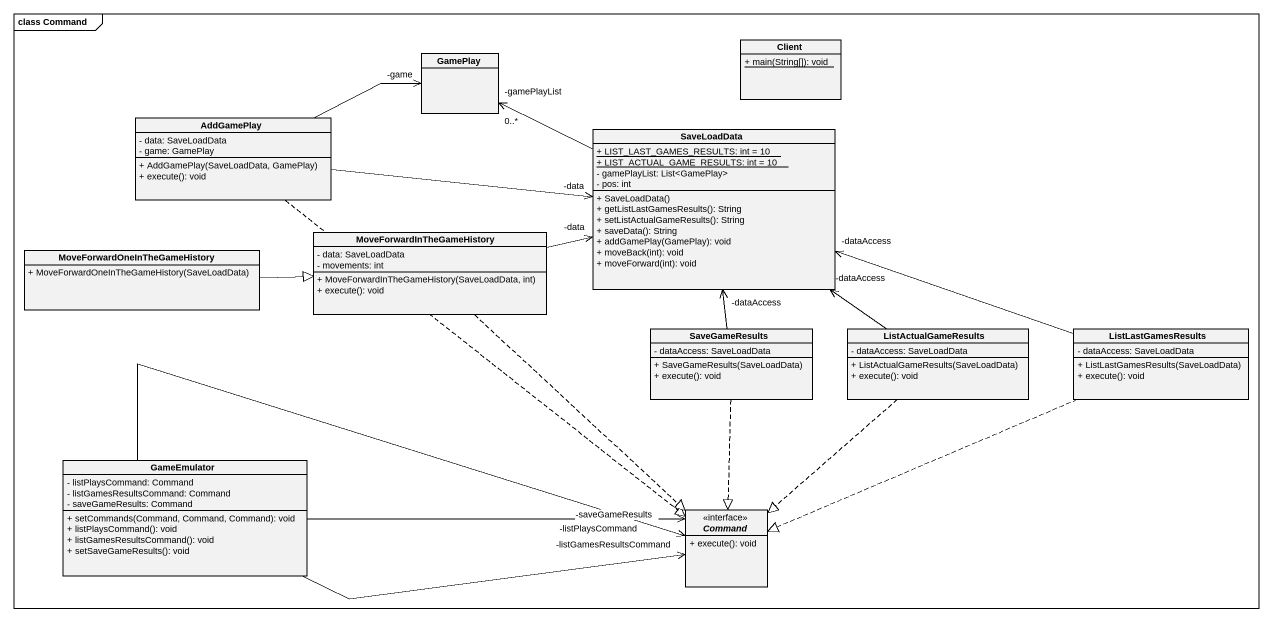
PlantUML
@startuml
mainframe class Command
hide circle
hide empty members
skinparam classAttributeIconSize 0
class GamePlay
class Client {
  {static} + main(String[]): void
}
class AddGamePlay {
  - data: SaveLoadData
  - game: GamePlay
  + AddGamePlay(SaveLoadData, GamePlay)
  + execute(): void
}
class SaveLoadData {
  {static} + LIST_LAST_GAMES_RESULTS: int = 10
  {static} + LIST_ACTUAL_GAME_RESULTS: int = 10
  - gamePlayList: List<GamePlay>
  - pos: int
  + SaveLoadData()
  + getListLastGamesResults(): String
  + setListActualGameResults(): String
  + saveData(): String
  + addGamePlay(GamePlay): void
  + moveBack(int): void
  + moveForward(int): void
}
class MoveForwardInTheGameHistory {
  - data: SaveLoadData
  - movements: int
  + MoveForwardInTheGameHistory(SaveLoadData, int)
  + execute(): void
}
class "MoveForwardOneInTheGameHistory" as MoveForwardOneInTheGameHisto {
  + MoveForwardOneInTheGameHistory(SaveLoadData)
}
class SaveGameResults {
  - dataAccess: SaveLoadData
  + SaveGameResults(SaveLoadData)
  + execute(): void
}
class ListActualGameResults {
  - dataAccess: SaveLoadData
  + ListActualGameResults(SaveLoadData)
  + execute(): void
}
class ListLastGamesResults {
  - dataAccess: SaveLoadData
  + ListLastGamesResults(SaveLoadData)
  + execute(): void
}
class GameEmulator {
  - listPlaysCommand: Command
  - listGamesResultsCommand: Command
  - saveGameResults: Command
  + setCommands(Command, Command, Command): void
  + listPlaysCommand(): void
  + listGamesResultsCommand(): void
  + setSaveGameResults(): void
}
interface Command <<interface>> {
  + execute(): void
}
AddGamePlay -right-> "-game" GamePlay
AddGamePlay -right-> "-data" SaveLoadData
AddGamePlay ..|> Command
SaveLoadData -left-> "-gamePlayList\n0..*" GamePlay
MoveForwardInTheGameHistory -right-> "-data" SaveLoadData
MoveForwardInTheGameHistory ..|> Command
MoveForwardOneInTheGameHisto -right-|> MoveForwardInTheGameHistory
SaveGameResults -up-> "-dataAccess" SaveLoadData
SaveGameResults ..|> Command
ListActualGameResults -up-> "-dataAccess" SaveLoadData
ListActualGameResults ..|> Command
ListLastGamesResults -left-> "-dataAccess" SaveLoadData
ListLastGamesResults .left.|> Command
GameEmulator -right-> "-listGamesResultsCommand" Command
GameEmulator -right-> "-listPlaysCommand" Command
GameEmulator -right-> "-saveGameResults" Command
@enduml
